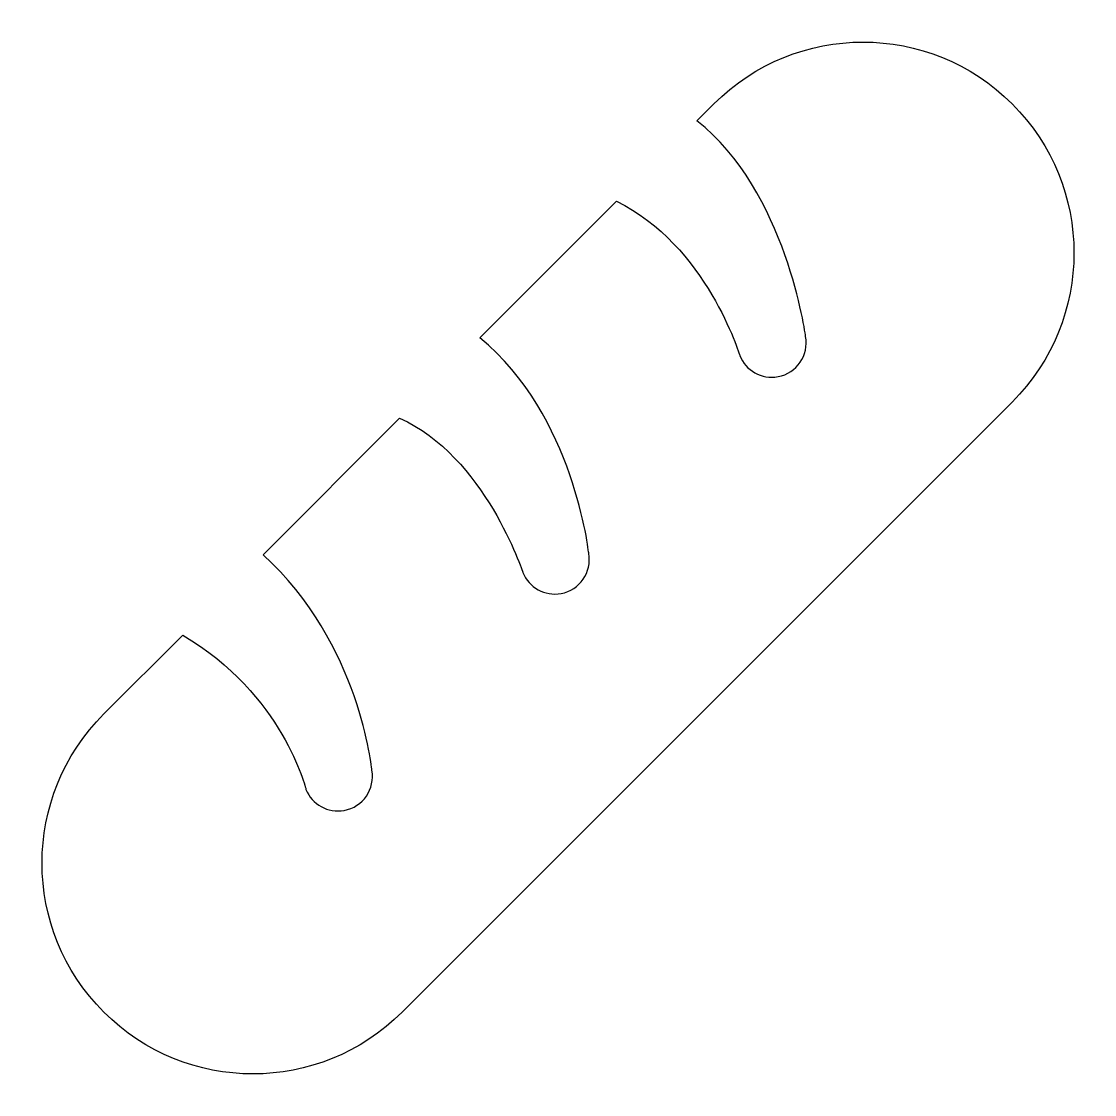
# Model space of a CAD drawing. Header units: centimetres. Extents: x -6.8 to 6.8, y -6.8 to 6.8.
import ezdxf

# ---------------------------------------------------------------- set-up
doc = ezdxf.new("R2010")
doc.units = ezdxf.units.CM
doc.header["$MEASUREMENT"] = 0
doc.layers.add('Layer 1', color=7, linetype='Continuous')

msp = doc.modelspace()

# ---------------------------------------------------------------- linework, layer by layer
at = {"layer": 'Layer 1'}
msp.add_open_spline([(5.77122, 5.77122), (4.72471, 6.81751), (3.02813, 6.81775), (1.98157, 5.77122), (1.98157, 5.77122), (1.98157, 5.77122), (1.76448, 5.55408), (1.76448, 5.55408), (1.76448, 5.55408), (2.90211, 4.67), (3.14701, 2.81506), (3.14701, 2.81506), (3.14701, 2.81506), (3.19077, 2.57715), (3.03374, 2.34863), (2.79559, 2.30463), (2.79559, 2.30463), (2.58705, 2.26621), (2.38583, 2.38231), (2.30987, 2.57173), (2.30987, 2.57173), (2.30987, 2.57173), (1.88564, 3.98138), (0.74285, 4.53242), (0.74285, 4.53242), (0.74285, 4.53242), (-0.99139, 2.79805), (-0.99139, 2.79805), (-0.99139, 2.79805), (0.20781, 1.81174), (0.39098, 0.05882), (0.39098, 0.05882), (0.39098, 0.05882), (0.43474, -0.17909), (0.27726, -0.40738), (0.03956, -0.45135), (0.03956, -0.45135), (-0.16896, -0.48974), (-0.3702, -0.37369), (-0.44614, -0.18425), (-0.44614, -0.18425), (-0.44614, -0.18425), (-0.93438, 1.30348), (-2.01306, 1.77639), (-2.01306, 1.77639), (-2.01306, 1.77639), (-3.7473, 0.04202), (-3.7473, 0.04202), (-3.7473, 0.04202), (-2.50836, -1.09026), (-2.36501, -2.697), (-2.36501, -2.697), (-2.36501, -2.697), (-2.32125, -2.93491), (-2.4783, -3.16338), (-2.71646, -3.20738), (-2.71646, -3.20738), (-2.92498, -3.2458), (-3.12622, -3.1297), (-3.20216, -2.94028), (-3.20216, -2.94028), (-3.20216, -2.94028), (-3.49754, -1.72423), (-4.76894, -0.97966), (-4.76894, -0.97966), (-4.76894, -0.97966), (-5.7711, -1.98188), (-5.7711, -1.98188), (-5.7711, -1.98188), (-6.81761, -3.02823), (-6.81761, -4.72479), (-5.7711, -5.77111), (-5.7711, -5.77111), (-4.72496, -6.81767), (-3.02838, -6.81767), (-1.98187, -5.77111), (-1.98187, -5.77111), (-1.98187, -5.77111), (5.77124, 1.98176), (5.77124, 1.98176), (5.77124, 1.98176), (6.81778, 3.02808), (6.81736, 4.72509), (5.77122, 5.77122)], degree=3, knots=[0, 0, 0, 0, 0.04545455, 0.04545455, 0.04545455, 0.04545455, 0.09090909, 0.09090909, 0.09090909, 0.09090909, 0.13636364, 0.13636364, 0.13636364, 0.13636364, 0.18181818, 0.18181818, 0.18181818, 0.18181818, 0.22727273, 0.22727273, 0.22727273, 0.22727273, 0.27272727, 0.27272727, 0.27272727, 0.27272727, 0.31818182, 0.31818182, 0.31818182, 0.31818182, 0.36363636, 0.36363636, 0.36363636, 0.36363636, 0.40909091, 0.40909091, 0.40909091, 0.40909091, 0.45454545, 0.45454545, 0.45454545, 0.45454545, 0.5, 0.5, 0.5, 0.5, 0.54545455, 0.54545455, 0.54545455, 0.54545455, 0.59090909, 0.59090909, 0.59090909, 0.59090909, 0.63636364, 0.63636364, 0.63636364, 0.63636364, 0.68181818, 0.68181818, 0.68181818, 0.68181818, 0.72727273, 0.72727273, 0.72727273, 0.72727273, 0.77272727, 0.77272727, 0.77272727, 0.77272727, 0.81818182, 0.81818182, 0.81818182, 0.81818182, 0.86363636, 0.86363636, 0.86363636, 0.86363636, 0.90909091, 0.90909091, 0.90909091, 0.90909091, 1, 1, 1, 1], dxfattribs=at)

doc.saveas('drawing.dxf')
